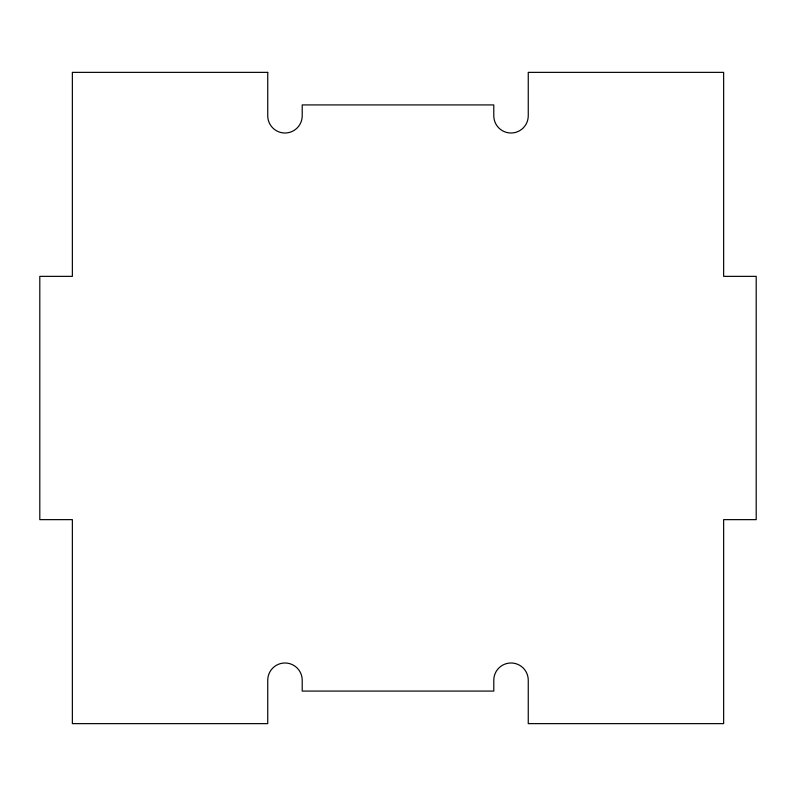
<?xml version="1.0" encoding="UTF-8"?>
<svg xmlns="http://www.w3.org/2000/svg" width="796" height="796" viewBox="0 0 796 796"><rect width="100%" height="100%" fill="white"/><g stroke="black" fill="none" stroke-linecap="round" stroke-linejoin="round"><path stroke-width="1.19" d="M267.745 72.366L72.366 72.366L72.366 276.361L39.8 276.361L39.8 519.639L72.366 519.639L72.366 723.634L267.745 723.634L267.745 680.222A17.233 17.233 0 0 1 284.978 662.988A17.233 17.233 0 0 1 302.211 680.222L302.211 691.077L493.789 691.077L493.789 680.222A17.233 17.233 0 0 1 511.022 662.988A17.233 17.233 0 0 1 528.255 680.222L528.255 723.634L723.634 723.634L723.634 519.639L756.2 519.639L756.2 276.361L723.634 276.361L723.634 72.366L528.255 72.366L528.255 115.778A17.233 17.233 0 0 1 511.022 133.012A17.233 17.233 0 0 1 493.789 115.778L493.789 104.923L302.211 104.923L302.211 115.778A17.233 17.233 0 0 1 284.978 133.012A17.233 17.233 0 0 1 267.745 115.778L267.745 72.366"/></g></svg>
